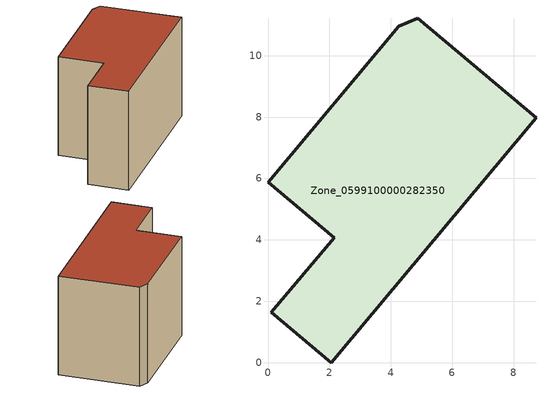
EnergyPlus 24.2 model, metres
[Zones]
Zone_0599100000282350
 floor ground (C_G): 0.11,1.64 2.16,4.07 0,5.88 4.26,10.96 4.87,11.22 8.73,7.97 2.06,0 z0
 wall outside (C_F): 2.16,4.07 0.11,1.64 2.06,0 8.73,7.97 4.87,11.22 4.26,10.96 0,5.88 2.16,4.07 z0:6.46
 roof outside (C_R): 4.87,11.22 4.26,10.96 0,5.88 2.16,4.07 0.11,1.64 2.06,0 8.73,7.97 z6.46
[BUILDING]
Pand.0599100000282350: North Axis=0; Terrain=City; Loads Convergence Tolerance Value=0.04; Temperature Convergence Tolerance Value=0.4; Solar Distribution=FullExterior; Maximum Number of Warmup Days=25; Minimum Number of Warmup Days=1
[Site:Location]
Rotterdam.The.Hague.AP_ZH_NLD Design_Conditions: Latitude=51.96; Longitude=4.45; Time Zone=1; Elevation=-4.5
[SITE:GROUNDTEMPERATURE:BUILDINGSURFACE]
18, 18, 18, 18, 18, 18, 18, 18, 18, 18, 18, 18
[MATERIAL] Thermal Absorptance=0.9; Solar Absorptance=0.7; Visible Absorptance=0.7
Name | Roughness | Thickness | Conductivity | Density | Specific Heat
G.TC.1946 | MediumSmooth | 0.15 | 1 | 540 | 1210
F.TC.1946 | Rough | 0.3 | 0.857143 | 1920 | 840
R.TC.1946 | MediumRough | 0.2 | 0.909091 | 1500 | 1000
[CONSTRUCTION]
C_G: G.TC.1946
C_F: F.TC.1946
C_R: R.TC.1946
[ZONE]
Zone_0599100000282350: Type=1; Multiplier=1; Ceiling Height=Autocalculate; Volume=Autocalculate; Floor Area=autocalculate; Part of Total Floor Area=Yes
[ZONEINFILTRATION:DESIGNFLOWRATE]
Infil_Zone_0599100000282350: Zone or ZoneList or Space or SpaceList=Zone_0599100000282350; Schedule=AlwaysOn; Design Flow Rate Calculation Method=Flow/Area; Flow Rate per Floor Area=0.003; Constant Term Coefficient=1; Temperature Term Coefficient=0; Velocity Term Coefficient=0; Velocity Squared Term Coefficient=0
[HVACTEMPLATE:ZONE:IDEALLOADSAIRSYSTEM]
Zone_0599100000282350: Maximum Heating Supply Air Temperature=50; Minimum Cooling Supply Air Temperature=13; Maximum Heating Supply Air Humidity Ratio=0.0156; Minimum Cooling Supply Air Humidity Ratio=0.0077; Heating Limit=NoLimit; Cooling Limit=NoLimit; Dehumidification Control Type=ConstantSensibleHeatRatio; Cooling Sensible Heat Ratio=0.7; Dehumidification Setpoint=60; Humidification Control Type=None; Humidification Setpoint=30; Outdoor Air Method=None; Outdoor Air Flow Rate per Person=0.00944; Outdoor Air Flow Rate per Zone Floor Area=0; Outdoor Air Flow Rate per Zone=0; Demand Controlled Ventilation Type=None; Outdoor Air Economizer Type=NoEconomizer; Heat Recovery Type=None; Sensible Heat Recovery Effectiveness=0.7; Latent Heat Recovery Effectiveness=0.65
[ZONECONTROL:THERMOSTAT]
ThermostatControl_Zone_0599100000282350: Zone or ZoneList=Zone_0599100000282350; Control Type Schedule=DualSetpointControlType; Control 1=Thermostat_Zone_0599100000282350; Temperature Difference Between Cutout And Setpoint=0
[THERMOSTATSETPOINT:DUALSETPOINT]
Thermostat_Zone_0599100000282350: Heating Setpoint Temperature Schedule=HeatingSetpoint_Zone_0599100000282350; Cooling Setpoint Temperature Schedule=CoolingSetpoint_Zone_0599100000282350
[SCHEDULE:COMPACT]
HeatingSetpoint_Zone_0599100000282350: Through: 12/31, For: AllDays, Until: 24:00, 21
CoolingSetpoint_Zone_0599100000282350: Through: 12/31, For: AllDays, Until: 24:00, 24
DualSetpointControlType: Through: 12/31, For: AllDays, Until: 24:00, 4
AlwaysOn: Through: 12/31, For: AllDays, Until: 24:00, 1
